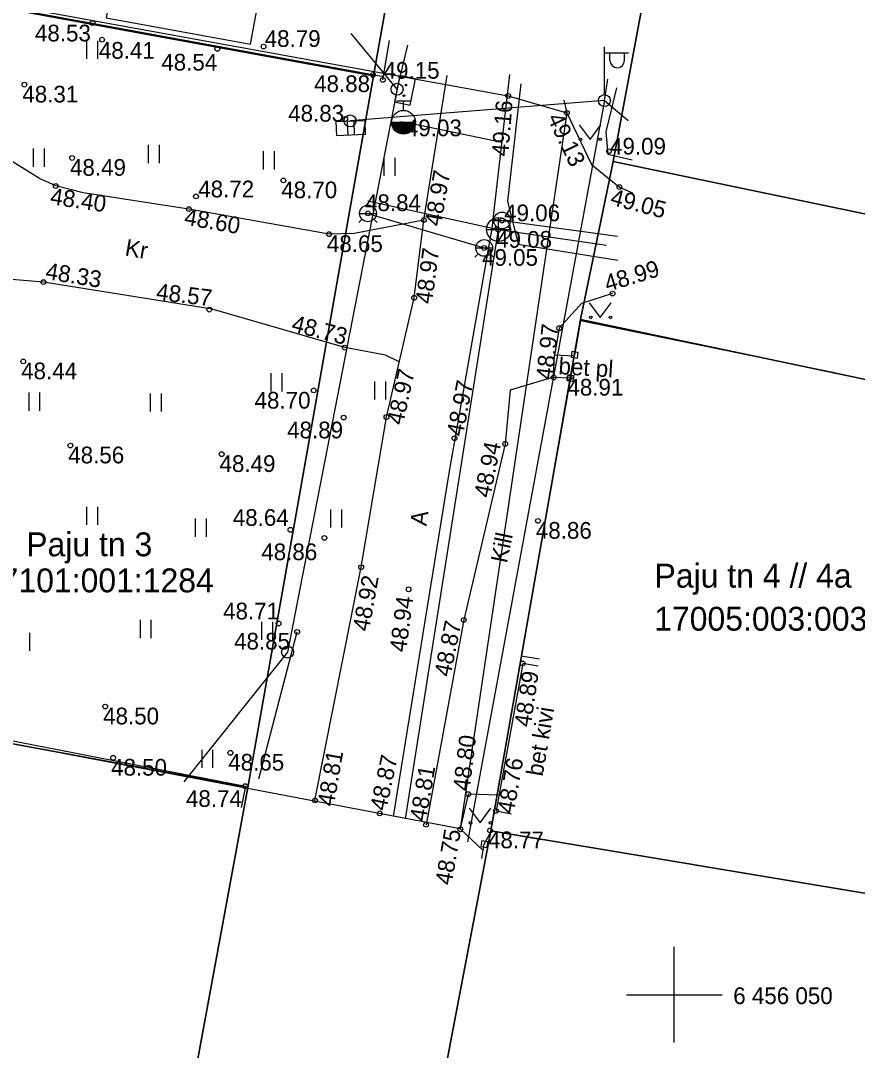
# Model space of a CAD drawing. Extents: x 641154 to 641353, y 6455850 to 6456153.
# Drawn here: x 641222.63 to 641257.67, y 6456047.67 to 6456090.79 of the extents above; entities that cross this region are included whole.
import ezdxf

# ---------------------------------------------------------------- set-up
doc = ezdxf.new("R2010")
doc.units = 0
for name, color, linetype in [('AED', 7, 'Continuous'), ('ELRAJATISMP', 7, 'Continuous'), ('HALJASTUS', 7, 'Continuous'), ('HOONE', 7, 'Continuous'), ('KKAEV', 7, 'Continuous'), ('KORGUS-EH2000', 7, 'Continuous'), ('KTRASS', 7, 'Continuous'), ('MOOTPIIR', 7, 'Continuous'), ('MPOHULIIN', 7, 'Continuous'), ('PIIR', 7, 'Continuous'), ('POST', 7, 'Continuous'), ('SIOHULIIN', 7, 'Continuous'), ('SIRAJATIS', 7, 'Continuous'), ('TEE', 7, 'Continuous'), ('VKAEV', 7, 'Continuous'), ('VORK', 7, 'Continuous'), ('VTRASS', 7, 'Continuous')]:
    doc.layers.add(name, color=color, linetype=linetype)

msp = doc.modelspace()

# ---------------------------------------------------------------- linework, layer by layer
at = {"layer": 'AED'}
for p, q in [((641237.819, 6456088.439), (641210.762, 6456093.404)), ((641237.797, 6456088.31), (641238.073, 6456089.955)), ((641245.649, 6456075.829), (641245.821, 6456076.803)), ((641245.716, 6456076.945), (641245.679, 6456076.698)), ((641245.679, 6456076.698), (641245.927, 6456076.661)), ((641245.716, 6456076.945), (641245.963, 6456076.908)), ((641245.963, 6456076.908), (641245.927, 6456076.661)), ((641245.544, 6456075.971), (641245.507, 6456075.724)), ((641245.544, 6456075.971), (641245.791, 6456075.934)), ((641245.791, 6456075.934), (641245.754, 6456075.687)), ((641245.507, 6456075.724), (641245.754, 6456075.687)), ((641232.041, 6456058.722), (641231.863, 6456057.842)), ((641241.938, 6456056.454), (641241.901, 6456056.207)), ((641241.938, 6456056.454), (641242.185, 6456056.417)), ((641242.185, 6456056.417), (641242.148, 6456056.17)), ((641241.901, 6456056.207), (641242.148, 6456056.17)), ((641241.941, 6456055.701), (641242.043, 6456056.312))]:
    msp.add_line(p, q, dxfattribs=at)
for points in [[(641247.575, 6456087.975), (641247.138, 6456086.139), (641247.213, 6456085.203), (641248.24, 6456084.963)], [(641256.711, 6456076.036), (641246.071, 6456078.215), (641245.821, 6456076.803)], [(641245.649, 6456075.829), (641243.588, 6456064.188), (641244.357, 6456064.059)], [(641232.041, 6456058.722), (641210.987, 6456062.824)], [(641244.446, 6456056.486), (641242.328, 6456056.847), (641242.043, 6456056.312), (641242.043, 6456056.312)]]:
    msp.add_lwpolyline(points, dxfattribs=at)
at = {"layer": 'ELRAJATISMP'}
for p, q in [((641236.306, 6456086.587), (641236.328, 6456085.99)), ((641236.578, 6456086.597), (641236.6, 6456086.001))]:
    msp.add_line(p, q, dxfattribs=at)
msp.add_lwpolyline([(641235.845, 6456086.57), (641237.039, 6456086.614), (641237.061, 6456086.018), (641235.867, 6456085.973)], close=True, dxfattribs=at)
at = {"layer": 'HALJASTUS'}
for p, q in [((641225.394, 6456089.947), (641225.394, 6456089.187)), ((641225.854, 6456089.947), (641225.854, 6456089.187)), ((641246.012, 6456086.431), (641246.472, 6456085.821)), ((641246.472, 6456085.821), (641246.922, 6456086.431)), ((641223.159, 6456085.435), (641223.159, 6456084.675)), ((641223.619, 6456085.435), (641223.619, 6456084.675)), ((641227.975, 6456085.59), (641227.975, 6456084.83)), ((641228.435, 6456085.59), (641228.435, 6456084.83)), ((641232.791, 6456085.32), (641232.791, 6456084.56)), ((641233.251, 6456085.32), (641233.251, 6456084.56)), ((641237.839, 6456085.05), (641237.839, 6456084.29)), ((641238.299, 6456085.05), (641238.299, 6456084.29)), ((641246.442, 6456078.975), (641246.902, 6456078.365)), ((641246.902, 6456078.365), (641247.352, 6456078.975)), ((641233.1, 6456076.028), (641233.1, 6456075.268)), ((641233.56, 6456076.028), (641233.56, 6456075.268)), ((641237.454, 6456075.681), (641237.454, 6456074.921)), ((641237.914, 6456075.681), (641237.914, 6456074.921)), ((641222.966, 6456075.218), (641222.966, 6456074.458)), ((641223.426, 6456075.218), (641223.426, 6456074.458)), ((641228.052, 6456075.179), (641228.052, 6456074.419)), ((641228.512, 6456075.179), (641228.512, 6456074.419)), ((641225.394, 6456070.437), (641225.394, 6456069.677)), ((641225.854, 6456070.437), (641225.854, 6456069.677)), ((641235.604, 6456070.321), (641235.604, 6456069.561)), ((641236.064, 6456070.321), (641236.064, 6456069.561)), ((641229.94, 6456069.936), (641229.94, 6456069.176)), ((641230.4, 6456069.936), (641230.4, 6456069.176)), ((641227.628, 6456065.694), (641227.628, 6456064.934)), ((641228.088, 6456065.694), (641228.088, 6456064.934)), ((641232.714, 6456065.617), (641232.714, 6456064.857)), ((641233.174, 6456065.617), (641233.174, 6456064.857)), ((641223.002, 6456065.155), (641223.002, 6456064.395)), ((641232.607, 6456059.04), (641234.209, 6456065.191)), ((641230.21, 6456060.258), (641230.21, 6456059.498)), ((641230.67, 6456060.258), (641230.67, 6456059.498)), ((641241.41, 6456057.811), (641241.87, 6456057.201)), ((641241.87, 6456057.201), (641242.32, 6456057.811))]:
    msp.add_line(p, q, dxfattribs=at)
for centre in [(641246.071, 6456085.821), (641246.9, 6456085.821), (641246.501, 6456078.365), (641247.329, 6456078.365), (641241.469, 6456057.201), (641242.298, 6456057.201)]:
    msp.add_circle(centre, 0.055, dxfattribs=at)
at = {"layer": 'HOONE'}
msp.add_line((641226.207, 6456090.912), (641232.254, 6456089.808), dxfattribs=at)
msp.add_lwpolyline([(641232.613, 6456091.775), (641226.567, 6456092.879), (641226.207, 6456090.912), (641232.254, 6456089.808), (641232.613, 6456091.775)], dxfattribs=at)
at = {"layer": 'KKAEV'}
for p, q in [((641242.644, 6456081.548), (641242.644, 6456082.548)), ((641242.144, 6456082.048), (641243.144, 6456082.048))]:
    msp.add_line(p, q, dxfattribs=at)
msp.add_circle((641242.644, 6456082.048), 0.5, dxfattribs=at)
at = {"layer": 'KORGUS-EH2000'}
for centre in [(641225.638, 6456090.691), (641226.04, 6456089.994), (641230.865, 6456089.608), (641232.801, 6456089.708), (641237.381, 6456088.519), (641237.797, 6456088.31), (641222.789, 6456088.112), (641243.044, 6456087.638), (641245.504, 6456086.927), (641236.22, 6456086.673), (641238.558, 6456086.456), (641247.263, 6456085.322), (641224.785, 6456085.042), (641233.631, 6456084.1), (641224.097, 6456083.868), (641247.704, 6456083.822), (641229.972, 6456083.431), (641229.674, 6456082.901), (641237.174, 6456082.721), (641239.515, 6456082.442), (641242.789, 6456082.422), (641235.543, 6456081.85), (641242.63, 6456082.028), (641242.039, 6456081.272), (641223.587, 6456079.843), (641239.108, 6456079.184), (641247.413, 6456079.362), (641230.53, 6456078.69), (641245.18, 6456077.913), (641236.202, 6456077.099), (641222.739, 6456076.52), (641244.952, 6456075.847), (641245.613, 6456075.835), (641234.9, 6456075.308), (641236.157, 6456074.168), (641237.95, 6456074.193), (641240.798, 6456073.304), (641224.712, 6456072.998), (641242.922, 6456073.069), (641231.047, 6456072.637), (641244.292, 6456069.841), (641233.926, 6456069.469), (641235.349, 6456069.129), (641236.888, 6456067.9), (641238.874, 6456066.976), (641233.43, 6456065.544), (641241.184, 6456065.695), (641234.209, 6456065.191), (641243.653, 6456063.872), (641226.171, 6456062.066), (641226.504, 6456059.92), (641231.412, 6456060.13), (641232.026, 6456058.733), (641234.955, 6456058.135), (641241.371, 6456058.398), (641237.666, 6456057.593), (641242.535, 6456057.698), (641239.604, 6456057.118), (641241.042, 6456056.927), (641242.288, 6456056.878)]:
    msp.add_circle(centre, 0.1, dxfattribs=at)
at = {"layer": 'KTRASS'}
for p, q in [((641237.172, 6456083.251), (641242.644, 6456082.048)), ((641238.744, 6456057.364), (641242.644, 6456082.048)), ((641242.644, 6456082.048), (641247.161, 6456081.386))]:
    msp.add_line(p, q, dxfattribs=at)
msp.add_lwpolyline([(641243.579, 6456088.142), (641243.019, 6456083.229), (641243.468, 6456081.426), (641247.635, 6456080.766)], dxfattribs=at)
at = {"layer": 'MOOTPIIR'}
msp.add_lwpolyline([(641209.263, 6456093.789), (641243.044, 6456087.638), (641245.504, 6456086.927), (641241.034, 6456056.944), (641201.582, 6456064.427), (641204.358, 6456079.275), (641205.464, 6456079.172)], close=True, dxfattribs=at)
at = {"layer": 'MPOHULIIN'}
for q in [(641247.22, 6456088.337), (641236.426, 6456086.591), (641241.342, 6456056.4), (641248.063, 6456086.616)]:
    msp.add_line((641247.077, 6456087.445), q, dxfattribs=at)
at = {"layer": 'PIIR'}
for points in [[(641247.8, 6456143.26), (641257.61, 6456140.48), (641253.85, 6456119.26), (641247.44, 6456084.89), (641246.07, 6456078.27), (641242.32, 6456056.86), (641234.88, 6456017.82), (641224.4, 6456016.63), (641232.14, 6456058.68), (641237.41, 6456088.48), (641242.02, 6456114.48)], [(641237.41, 6456088.48), (641210.72, 6456093.38), (641215.45, 6456119.35), (641242.02, 6456114.48)], [(641253.85, 6456119.26), (641284.84, 6456113.81), (641278.41, 6456078.44), (641247.44, 6456084.89)], [(641237.41, 6456088.48), (641232.14, 6456058.68), (641227.22, 6456059.6), (641203.62, 6456063.95), (641206.72, 6456079.14), (641210.72, 6456093.38)], [(641242.32, 6456056.86), (641246.07, 6456078.27), (641279.89, 6456071.16), (641276.29, 6456051.2)], [(641232.14, 6456058.68), (641224.4, 6456016.63), (641194.48, 6456014.84), (641202.36, 6456057.15), (641203.62, 6456063.95), (641227.22, 6456059.6)], [(641242.32, 6456056.86), (641276.29, 6456051.2), (641282.35, 6456050.2), (641278.11, 6456027.58), (641276.26, 6456021.27), (641270, 6456019.02), (641234.88, 6456017.82)]]:
    msp.add_lwpolyline(points, close=True, dxfattribs=at)
msp.add_lwpolyline([(641312.6, 6455965.93), (641327.52, 6455989.77), (641332.8, 6456003.26), (641335.84, 6456011.02), (641343.66, 6456053.55), (641341.24, 6456057.09), (641326.56, 6456060.17), (641279.89, 6456071.16), (641246.07, 6456078.27), (641247.44, 6456084.89), (641278.41, 6456078.44), (641305.79, 6456072.69), (641328.2, 6456068), (641353.39, 6456062.72), (641350.54, 6456044.07), (641345.72, 6456017.16), (641342.2, 6455997.83), (641340.84, 6455991.96), (641313.65, 6455950.2)], dxfattribs=at)
at = {"layer": 'POST'}
for p, q in [((641247.077, 6456087.695), (641247.077, 6456089.695)), ((641247.077, 6456089.445), (641248.077, 6456089.445)), ((641247.304, 6456089.124), (641247.304, 6456089.445)), ((641247.917, 6456089.124), (641247.917, 6456089.445)), ((641247.077, 6456087.445), (641247.077, 6456087.445))]:
    msp.add_line(p, q, dxfattribs=at)
for centre in [(641238.391, 6456087.919), (641247.077, 6456087.445), (641236.426, 6456086.591), (641233.808, 6456064.347)]:
    msp.add_circle(centre, 0.25, dxfattribs=at)
msp.add_arc((641247.61, 6456089.124), 0.306, 180, 0, dxfattribs=at)
at = {"layer": 'SIOHULIIN'}
for p, q in [((641238.391, 6456087.919), (641236.475, 6456090.257)), ((641238.391, 6456087.919), (641238.844, 6456089.766)), ((641238.391, 6456087.919), (641233.808, 6456064.347)), ((641233.808, 6456064.347), (641229.462, 6456058.911))]:
    msp.add_line(p, q, dxfattribs=at)
at = {"layer": 'SIRAJATIS'}
msp.add_lwpolyline([(641238.941, 6456087.254), (641239.165, 6456088.357), (641238.504, 6456088.491), (641238.279, 6456087.389)], close=True, dxfattribs=at)
for centre, radius in [((641238.767, 6456088.093), 0.0342), ((641238.767, 6456088.093), 0.0327), ((641238.767, 6456088.093), 0.0311), ((641238.767, 6456088.093), 0.0296), ((641238.767, 6456088.093), 0.0281), ((641238.767, 6456088.093), 0.0265), ((641238.767, 6456088.093), 0.025), ((641238.767, 6456088.093), 0.0235), ((641238.767, 6456088.093), 0.0219), ((641238.767, 6456088.093), 0.0204), ((641238.767, 6456088.093), 0.0189), ((641238.767, 6456088.093), 0.0173), ((641238.767, 6456088.093), 0.0158), ((641238.767, 6456088.093), 0.0143), ((641238.767, 6456088.093), 0.0127), ((641238.767, 6456088.093), 0.0112), ((641238.767, 6456088.093), 0.00967), ((641238.767, 6456088.093), 0.00814), ((641238.767, 6456088.093), 0.00661), ((641238.767, 6456088.093), 0.00508), ((641238.767, 6456088.093), 0.00354), ((641238.767, 6456088.093), 0.00201), ((641238.767, 6456088.093), 0.000479), ((641238.677, 6456087.652), 0.0342), ((641238.677, 6456087.652), 0.0327), ((641238.677, 6456087.652), 0.0311), ((641238.677, 6456087.652), 0.0296), ((641238.677, 6456087.652), 0.0281), ((641238.677, 6456087.652), 0.0265), ((641238.677, 6456087.652), 0.025), ((641238.677, 6456087.652), 0.0235), ((641238.677, 6456087.652), 0.0219), ((641238.677, 6456087.652), 0.0204), ((641238.677, 6456087.652), 0.0189), ((641238.677, 6456087.652), 0.0173), ((641238.677, 6456087.652), 0.0158), ((641238.677, 6456087.652), 0.0143), ((641238.677, 6456087.652), 0.0127), ((641238.677, 6456087.652), 0.0112), ((641238.677, 6456087.652), 0.00967), ((641238.677, 6456087.652), 0.00814), ((641238.677, 6456087.652), 0.00661), ((641238.677, 6456087.652), 0.00508), ((641238.677, 6456087.652), 0.00354), ((641238.677, 6456087.652), 0.00201), ((641238.677, 6456087.652), 0.000479)]:
    msp.add_circle(centre, radius, dxfattribs=at)
at = {"layer": 'TEE'}
for p, q in [((641244.946, 6456075.865), (641244.986, 6456076.777)), ((641245.797, 6456076.741), (641244.986, 6456076.777)), ((641244.946, 6456075.865), (641245.649, 6456075.829))]:
    msp.add_line(p, q, dxfattribs=at)
for points in [[(641234.955, 6456058.135), (641236.888, 6456067.9), (641237.95, 6456074.193), (641239.108, 6456079.184), (641239.515, 6456082.442), (641240.484, 6456088.494)], [(641245.379, 6456087.467), (641245.504, 6456086.927), (641246.529, 6456084.765), (641247.704, 6456083.822), (641248.251, 6456083.575)], [(641239.515, 6456082.442), (641236.6, 6456081.875), (641235.543, 6456081.85), (641229.674, 6456082.901), (641225.246, 6456083.586), (641224.097, 6456083.868), (641223.422, 6456084.18), (641218.944, 6456086.957)], [(641238.485, 6456076.499), (641237.911, 6456076.776), (641236.202, 6456077.099), (641230.647, 6456078.711), (641223.587, 6456079.843), (641217.56, 6456080.336)], [(641247.413, 6456079.362), (641246.113, 6456078.946), (641245.18, 6456077.913), (641244.986, 6456076.777)], [(641244.946, 6456075.865), (641243.124, 6456075.311), (641242.922, 6456073.069), (641241.184, 6456065.695), (641239.604, 6456057.118)], [(641244.302, 6456063.754), (641243.653, 6456063.872), (641242.535, 6456057.698), (641243.184, 6456057.58)], [(641242.653, 6456058.351), (641241.371, 6456058.398), (641241.034, 6456056.944), (641241.998, 6456056.044)]]:
    msp.add_lwpolyline(points, dxfattribs=at)
at = {"layer": 'VKAEV'}
for p, q in [((641238.362, 6456087.435), (641238.962, 6456087.435)), ((641238.662, 6456087.035), (641238.662, 6456087.435)), ((641238.162, 6456086.535), (641239.162, 6456086.535)), ((641236.824, 6456082.721), (641237.524, 6456082.721)), ((641236.927, 6456082.474), (641236.787, 6456082.334)), ((641237.421, 6456082.474), (641237.561, 6456082.334)), ((641242.439, 6456082.422), (641243.139, 6456082.422)), ((641242.542, 6456082.175), (641242.402, 6456082.035)), ((641243.036, 6456082.175), (641243.176, 6456082.035)), ((641241.792, 6456081.025), (641241.652, 6456080.885)), ((641241.689, 6456081.272), (641242.389, 6456081.272)), ((641242.286, 6456081.025), (641242.426, 6456080.885))]:
    msp.add_line(p, q, dxfattribs=at)
for centre, radius in [((641238.662, 6456086.535), 0.5), ((641237.174, 6456082.721), 0.35), ((641242.789, 6456082.422), 0.35), ((641242.039, 6456081.272), 0.35)]:
    msp.add_circle(centre, radius, dxfattribs=at)
for radius in [0.475, 0.45, 0.425, 0.4, 0.375, 0.35, 0.325, 0.3, 0.275, 0.25, 0.225, 0.2, 0.175, 0.15, 0.125, 0.1, 0.075, 0.05]:
    msp.add_arc((641238.662, 6456086.535), radius, 180, 0, dxfattribs=at)
at = {"layer": 'VORK'}
for p, q in [((641250, 6456048), (641250, 6456052)), ((641248, 6456050), (641252, 6456050))]:
    msp.add_line(p, q, dxfattribs=at)
at = {"layer": 'VTRASS'}
for p, q in [((641242.419, 6456082.472), (641243.109, 6456088.532)), ((641242.784, 6456085.69), (641238.685, 6456086.535)), ((641237.174, 6456082.721), (641242.223, 6456081.217)), ((641242.419, 6456082.472), (641247.621, 6456081.768))]:
    msp.add_line(p, q, dxfattribs=at)
for points in [[(641242.223, 6456081.217), (641242.373, 6456082.07), (641242.419, 6456082.472)], [(641238.239, 6456057.46), (641240.571, 6456071.841), (641242.223, 6456081.217)]]:
    msp.add_lwpolyline(points, dxfattribs=at)

# ---------------------------------------------------------------- texts
at = {"layer": 'KORGUS-EH2000'}
for s, p in [('48.53', (641223.229, 6456089.922)), ('48.79', (641232.849, 6456089.692)), ('48.41', (641225.906, 6456089.197)), ('48.54', (641228.519, 6456088.702)), ('49.15', (641237.83, 6456088.36)), ('48.88', (641234.918, 6456087.8)), ('48.31', (641222.701, 6456087.366)), ('48.83', (641233.834, 6456086.562)), ('49.03', (641238.763, 6456085.951)), ('49.09', (641247.31, 6456085.183)), ('48.49', (641224.697, 6456084.296)), ('48.72', (641230.066, 6456083.392)), ('48.70', (641233.543, 6456083.354)), ('48.84', (641237.051, 6456082.817)), ('49.06', (641242.877, 6456082.392)), ('48.65', (641235.455, 6456081.104)), ('49.08', (641242.542, 6456081.282)), ('49.05', (641241.951, 6456080.526)), ('48.44', (641222.651, 6456075.774)), ('48.91', (641245.525, 6456075.089)), ('48.70', (641232.426, 6456074.544)), ('48.89', (641233.789, 6456073.299)), ('48.56', (641224.624, 6456072.252)), ('48.49', (641230.959, 6456071.891)), ('48.64', (641231.512, 6456069.633)), ('48.86', (641244.204, 6456069.095)), ('48.86', (641232.707, 6456068.196)), ('48.71', (641231.107, 6456065.716)), ('48.85', (641231.567, 6456064.454)), ('48.50', (641226.083, 6456061.32)), ('48.50', (641226.416, 6456059.174)), ('48.65', (641231.324, 6456059.384)), ('48.74', (641229.552, 6456057.864)), ('48.77', (641242.2, 6456056.132))]:
    msp.add_text(s, height=0.7, dxfattribs=at).set_placement(p)
for s, rotation, p in [('49.16', 85.3468, (641243.046, 6456085.091)), ('49.13', 295.5147, (641244.664, 6456086.722)), ('48.97', 80.224, (641240.225, 6456082.151)), ('48.40', 351.7589, (641223.838, 6456083.105)), ('49.05', 345.4304, (641247.281, 6456083.093)), ('48.60', 350.1422, (641229.448, 6456082.252)), ('48.97', 82.4104, (641239.852, 6456078.901)), ('48.33', 350.7913, (641223.64, 6456079.975)), ('48.99', 16.7872, (641247.198, 6456079.432)), ('48.57', 353.1871, (641228.278, 6456079.104)), ('48.73', 345.484, (641233.93, 6456077.797)), ('48.97', 83.9082, (641244.904, 6456075.725)), ('48.97', 77.6172, (641238.638, 6456073.824)), ('48.97', 79.0734, (641241.145, 6456073.348)), ('48.94', 78.6975, (641242.291, 6456070.779)), ('48.92', 79.8027, (641237.214, 6456065.184)), ('48.94', 82.6106, (641238.769, 6456064.319)), ('48.87', 78.511, (641240.625, 6456063.282)), ('48.89', 81.5549, (641243.985, 6456061.179)), ('48.80', 83.1219, (641241.423, 6456058.504)), ('48.81', 80.1981, (641235.742, 6456057.857)), ('48.87', 77.9357, (641237.933, 6456057.662)), ('48.76', 79.8446, (641243.273, 6456057.547)), ('48.81', 80.3465, (641239.605, 6456057.227)), ('48.75', 80.2004, (641240.671, 6456054.56))]:
    msp.add_text(s, height=0.7, rotation=rotation, dxfattribs=at).set_placement(p)
at = {"layer": 'PIIR'}
for s, p in [('Paju tn 3', (641222.864, 6456068.361)), ('Paju tn 4 // 4a', (641249.174, 6456067.048)), ('17101:001:1284', (641221.05, 6456066.85)), ('17005:003:0033', (641249.159, 6456065.244))]:
    msp.add_text(s, height=1, dxfattribs=at).set_placement(p)
at = {"layer": 'TEE'}
for s, height, rotation, p in [('Kr', 0.6999, 350.0588, (641226.965, 6456080.963)), ('bet pl', 0.6999, 356.4181, (641245.137, 6456075.991)), ('A', 0.699, 82.7455, (641239.627, 6456069.605)), ('Kill', 0.6999, 78.1076, (641242.987, 6456068.043)), ('bet kivi', 0.6999, 80.3816, (641244.49, 6456059.118))]:
    msp.add_text(s, height=height, rotation=rotation, dxfattribs=at).set_placement(p)
at = {"layer": 'VORK'}
msp.add_text('6 456 050', height=0.7, dxfattribs=at).set_placement((641252.47, 6456049.607))

doc.saveas('drawing.dxf')
